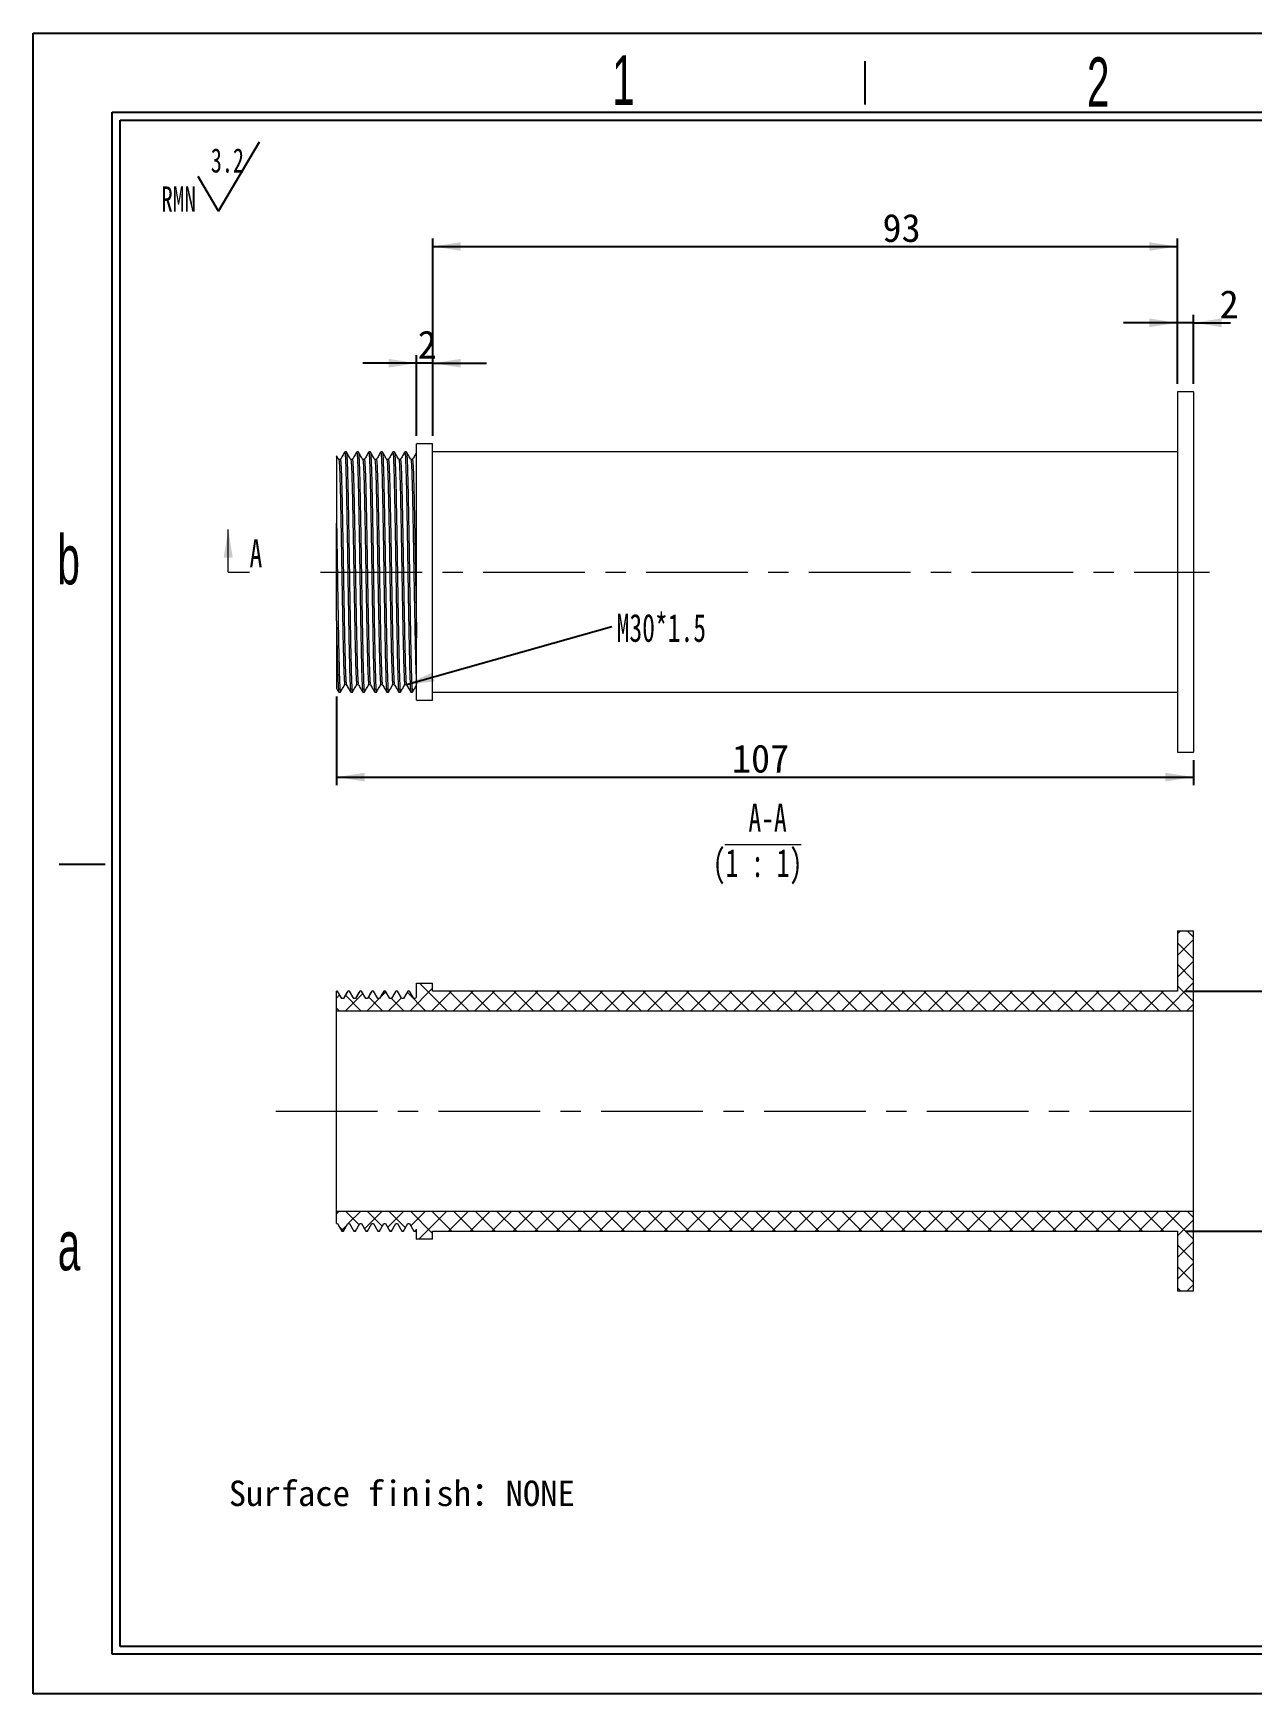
# Model space of a CAD drawing. Header units: millimetres. Extents: x 2 to 295, y 1 to 209.
# Drawn here: x 1.8 to 154, y 1.3 to 208.7 of the extents above; entities that cross this region are included whole.
import ezdxf

# ---------------------------------------------------------------- set-up
doc = ezdxf.new("R2010")
doc.units = ezdxf.units.MM
doc.linetypes.add('CENTER', pattern=[10.16, 6.35, -1.27, 1.27, -1.27])
doc.linetypes.add('CENTERX2', pattern=[20.32, 12.7, -2.54, 2.54, -2.54])
doc.layers.add('DIM', color=5, linetype='Continuous')
doc.layers.add('SLD-0', color=179, linetype='Continuous')
doc.layers.add('中心线', color=1, linetype='CENTER', lineweight=15)
doc.styles.add('SLDTEXTSTYLE0', font='SIMSUN.TTC', dxfattribs={"width": 0.67})
doc.styles.add('SLDTEXTSTYLE13', font='SIMSUN.TTC')
doc.styles.add('SLDTEXTSTYLE14', font='仿宋_GB2312', dxfattribs={"width": 0.67})
doc.styles.add('SLDTEXTSTYLE15', font='SIMSUN.TTC', dxfattribs={"bigfont": 'bigfont'})
doc.styles.add('SLDTEXTSTYLE4', font='GOTHIC.TTF', dxfattribs={"width": 0.61171})
doc.styles.get("Standard").update_dxf_attribs({"font": 'SIMSUN.TTC'})
doc.dimstyles.new('SLDDIMSTYLE0', dxfattribs={"dimtxt": 3.5, "dimasz": 3.5, "dimexe": 0, "dimexo": 0.0625, "dimgap": 0.875, "dimtad": 2, "dimrnd": 1e-09, "dimzin": 12, "dimdsep": 46, "dimtxsty": 'SLDTEXTSTYLE0', "dimsah": 1, "dimcen": 0.09, "dimadec": 0, "dimazin": 3, "dimtfac": 1, "dimtmove": 0, "dimatfit": 0, "dimfxl": 0, "dimfrac": 2, "dimtolj": 1, "dimtzin": 12, "dimarcsym": 0})
doc.dimstyles.new('SLDDIMSTYLE1', dxfattribs={"dimtxt": 3.5, "dimasz": 3.5, "dimexe": 0, "dimexo": 0.0625, "dimgap": 0.875, "dimtad": 2, "dimrnd": 1e-09, "dimzin": 12, "dimdsep": 46, "dimtxsty": 'SLDTEXTSTYLE0', "dimsah": 1, "dimcen": 0.09, "dimadec": 0, "dimazin": 3, "dimtfac": 1, "dimtofl": 0, "dimtmove": 0, "dimatfit": 3, "dimfxl": 0, "dimfrac": 2, "dimtolj": 1, "dimtzin": 12, "dimarcsym": 0})
doc.dimstyles.new('SLDDIMSTYLE2', dxfattribs={"dimtxt": 0.18, "dimasz": 3.5, "dimexe": 0, "dimexo": 0.0625, "dimgap": 0, "dimtad": 0, "dimtih": 1, "dimtoh": 1, "dimdec": 0, "dimrnd": 1e-09, "dimzin": 0, "dimdsep": 46, "dimtxsty": 'Standard', "dimsah": 1, "dimcen": 0.09, "dimadec": 0, "dimazin": 0, "dimtfac": 3.5, "dimtdec": 0, "dimtofl": 0, "dimtmove": 0, "dimatfit": 3, "dimfxl": 0, "dimfrac": 2, "dimtolj": 1, "dimtzin": 0, "dimarcsym": 0})
pattern_1 = [(45, (0, 0), (-1.347038, 1.347038), []), (135, (0, 0), (-1.34704, -1.347038), [])]

# ---------------------------------------------------------------- blocks, each defined once
blk = doc.blocks.new('SW_NOTE_0')
at = {"layer": 'SLD-0', "color": 0}
for q in [(12.27, 9.26), (4.6, 4.92)]:
    blk.add_line((7.16, 0.59), q, dxfattribs=at)
at = {"layer": 'SLD-0', "color": 0, "attachment_point": 1, "style": 'SLDTEXTSTYLE0'}
for s, insert, char_height in [('3.2', (6.19, 8.45), 3.032), ('RMN', (0, 3.69), 3.175)]:
    blk.add_mtext(s, dxfattribs=dict(at, insert=insert, char_height=char_height))
blk = doc.blocks.new('_D')
at = {"layer": 'DIM'}
for p, q in [((144.69, 172.51), (137.96, 172.51)), ((144.69, 164.88), (144.69, 173.51)), ((146.69, 172.51), (144.69, 172.51)), ((146.69, 164.88), (146.69, 173.51)), ((146.69, 172.51), (151.32, 172.51))]:
    blk.add_line(p, q, dxfattribs=at)
for points in [[(144.69, 172.51), (141.19, 173.05), (141.19, 171.97)], [(146.69, 172.51), (150.19, 171.97), (150.19, 173.05)]]:
    blk.add_solid(points, dxfattribs=at)
at = {"layer": 'DIM', "insert": (149.95, 176.58), "char_height": 3.5, "attachment_point": 1, "style": 'SLDTEXTSTYLE13'}
blk.add_mtext('2', dxfattribs=at)
blk = doc.blocks.new('_D_1')
at = {"layer": 'DIM'}
for p, q in [((49.69, 158.38), (49.69, 168.46)), ((51.69, 158.38), (51.69, 168.46)), ((49.69, 167.46), (42.96, 167.46)), ((51.69, 167.46), (49.69, 167.46)), ((51.69, 167.46), (58.42, 167.46))]:
    blk.add_line(p, q, dxfattribs=at)
for points in [[(49.69, 167.46), (46.19, 168), (46.19, 166.92)], [(51.69, 167.46), (55.19, 166.92), (55.19, 168)]]:
    blk.add_solid(points, dxfattribs=at)
at = {"layer": 'DIM', "insert": (49.82, 171.53), "char_height": 3.5, "attachment_point": 1, "style": 'SLDTEXTSTYLE13'}
blk.add_mtext('2', dxfattribs=at)
blk = doc.blocks.new('_D_2')
at = {"layer": 'DIM'}
for p, q in [((51.69, 158.38), (51.69, 183.04)), ((144.69, 164.88), (144.69, 183.04)), ((51.69, 182.04), (144.69, 182.04))]:
    blk.add_line(p, q, dxfattribs=at)
for points in [[(51.69, 182.04), (55.19, 181.5), (55.19, 182.57)], [(144.69, 182.04), (141.19, 182.57), (141.19, 181.5)]]:
    blk.add_solid(points, dxfattribs=at)
at = {"layer": 'DIM', "insert": (107.86, 186.11), "char_height": 3.5, "attachment_point": 1, "style": 'SLDTEXTSTYLE13'}
blk.add_mtext('93', dxfattribs=at)
blk = doc.blocks.new('_D_3')
at = {"layer": 'DIM'}
for p, q in [((39.69, 125.85), (39.69, 114.77)), ((146.69, 117.88), (146.69, 114.77)), ((39.69, 115.77), (146.69, 115.77))]:
    blk.add_line(p, q, dxfattribs=at)
for points in [[(39.69, 115.77), (43.19, 115.23), (43.19, 116.31)], [(146.69, 115.77), (143.19, 116.31), (143.19, 115.23)]]:
    blk.add_solid(points, dxfattribs=at)
at = {"layer": 'DIM', "insert": (89.06, 119.84), "char_height": 3.5, "attachment_point": 1, "style": 'SLDTEXTSTYLE13'}
blk.add_mtext('107', dxfattribs=at)
blk = doc.blocks.new('SW_NOTE_2')
at = {"color": 0, "linetype": 'Continuous', "lineweight": 0, "insert": (0.58, 1.59), "char_height": 3.5, "attachment_point": 1, "style": 'SLDTEXTSTYLE0'}
blk.add_mtext('M30*1.5', dxfattribs=at)
blk = doc.blocks.new('_D_7')
at = {"layer": 'DIM'}
for p, q in [((145.69, 89.06), (170.42, 89.06)), ((169.42, 89.06), (169.42, 59.06)), ((145.69, 59.06), (170.42, 59.06))]:
    blk.add_line(p, q, dxfattribs=at)
for points in [[(169.42, 89.06), (168.88, 85.56), (169.96, 85.56)], [(169.42, 59.06), (169.96, 62.56), (168.88, 62.56)]]:
    blk.add_solid(points, dxfattribs=at)
at = {"layer": 'DIM', "char_height": 3.5, "attachment_point": 1, "rotation": 90, "style": 'SLDTEXTSTYLE13'}
for s, insert in [('30', (165.35, 73.53)), ('%%c', (165.35, 69.66))]:
    blk.add_mtext(s, dxfattribs=dict(at, insert=insert))
blk = doc.blocks.new('SW_NOTE_3')
at = {"color": 0, "linetype": 'Continuous', "lineweight": 0}
blk.add_line((-2.72, -0.57), (6.81, -0.57), dxfattribs=at)
at = {"color": 0, "linetype": 'Continuous', "lineweight": 0, "char_height": 3.5, "attachment_point": 2, "style": 'SLDTEXTSTYLE14'}
for s, insert in [('A-A', (2.64, 4.51)), ('(1 : 1)', (1.38, -1.14))]:
    blk.add_mtext(s, dxfattribs=dict(at, insert=insert))

msp = doc.modelspace()

# ---------------------------------------------------------------- hatches: boundary and pattern name
at = {"linetype": 'Continuous', "lineweight": 0}
h = msp.add_hatch(dxfattribs=at)
h.set_pattern_fill('DIN 128 塑料', scale=0.2, style=0, pattern_type=2)
h.set_pattern_definition(pattern_1)
h.paths.add_polyline_path([(46.339, 88.105), (45.789, 89.058), (45.589, 89.058), (45.039, 88.105), (44.839, 88.105), (44.289, 89.058), (44.089, 89.058), (43.539, 88.105), (43.339, 88.105), (42.789, 89.058), (42.589, 89.058), (42.039, 88.105), (41.839, 88.105), (41.289, 89.058), (41.089, 89.058), (40.539, 88.105), (40.339, 88.105), (39.789, 89.058), (39.689, 89.058), (39.689, 86.558), (146.689, 86.558), (146.689, 96.558), (144.689, 96.558), (144.689, 89.058), (51.689, 89.058), (51.689, 90.058), (49.689, 90.058), (49.689, 88.365), (49.539, 88.105), (49.339, 88.105), (48.789, 89.058), (48.589, 89.058), (48.039, 88.105), (47.839, 88.105), (47.289, 89.058), (47.089, 89.058), (46.539, 88.105)], flags=0)
h = msp.add_hatch(dxfattribs=at)
h.set_pattern_fill('DIN 128 塑料', scale=0.2, style=0, pattern_type=2)
h.set_pattern_definition(pattern_1)
h.paths.add_polyline_path([(45.039, 59.058), (45.589, 60.011), (45.789, 60.011), (46.339, 59.058), (46.539, 59.058), (47.089, 60.011), (47.289, 60.011), (47.839, 59.058), (48.039, 59.058), (48.589, 60.011), (48.789, 60.011), (49.339, 59.058), (49.539, 59.058), (49.689, 59.318), (49.689, 58.058), (51.689, 58.058), (51.689, 59.058), (144.689, 59.058), (144.689, 51.558), (146.689, 51.558), (146.689, 61.558), (39.689, 61.558), (39.689, 60.011), (39.789, 60.011), (40.339, 59.058), (40.539, 59.058), (41.089, 60.011), (41.289, 60.011), (41.839, 59.058), (42.039, 59.058), (42.589, 60.011), (42.789, 60.011), (43.339, 59.058), (43.539, 59.058), (44.089, 60.011), (44.289, 60.011), (44.839, 59.058)], flags=0)

# ---------------------------------------------------------------- linework, layer by layer
at = {"color": 7, "linetype": 'Continuous', "lineweight": 15}
for p, q in [((146.689, 163.876), (144.689, 163.876)), ((144.689, 163.876), (144.689, 118.876)), ((146.689, 163.876), (146.689, 118.876)), ((40.914, 156.376), (40.714, 156.376)), ((42.414, 156.376), (42.214, 156.376)), ((43.914, 156.376), (43.714, 156.376)), ((45.414, 156.376), (45.214, 156.376)), ((46.914, 156.376), (46.714, 156.376)), ((48.414, 156.376), (48.214, 156.376)), ((51.689, 157.376), (49.689, 157.376)), ((49.689, 141.376), (49.689, 157.376)), ((51.689, 141.376), (51.689, 157.376)), ((144.689, 156.376), (51.689, 156.376)), ((40.164, 155.424), (39.968, 155.424)), ((41.664, 155.424), (41.468, 155.424)), ((43.164, 155.424), (42.968, 155.424)), ((44.664, 155.424), (44.468, 155.424)), ((46.164, 155.424), (45.968, 155.424)), ((47.664, 155.424), (47.468, 155.424)), ((49.164, 155.424), (48.968, 155.424)), ((39.689, 135.284), (39.689, 147.468)), ((49.689, 125.376), (49.689, 141.376)), ((51.689, 125.376), (51.689, 141.376)), ((40.714, 127.329), (40.911, 127.329)), ((42.214, 127.329), (42.411, 127.329)), ((43.714, 127.329), (43.911, 127.329)), ((45.214, 127.329), (45.411, 127.329)), ((46.714, 127.329), (46.911, 127.329)), ((48.214, 127.329), (48.411, 127.329)), ((39.964, 126.376), (40.164, 126.376)), ((41.464, 126.376), (41.664, 126.376)), ((42.964, 126.376), (43.164, 126.376)), ((44.464, 126.376), (44.664, 126.376)), ((45.964, 126.376), (46.164, 126.376)), ((47.464, 126.376), (47.664, 126.376)), ((48.964, 126.376), (49.164, 126.376)), ((49.689, 125.376), (51.689, 125.376)), ((51.689, 126.376), (144.689, 126.376)), ((144.689, 118.876), (146.689, 118.876)), ((144.689, 96.558), (146.689, 96.558)), ((144.689, 96.558), (144.689, 89.058)), ((146.689, 86.558), (146.689, 96.558)), ((49.689, 90.058), (51.689, 90.058)), ((49.689, 88.365), (49.689, 90.058)), ((51.689, 89.058), (51.689, 90.058)), ((39.789, 89.058), (39.689, 89.058)), ((39.689, 86.558), (39.689, 89.058)), ((40.339, 88.105), (39.789, 89.058)), ((40.539, 88.105), (40.339, 88.105)), ((41.089, 89.058), (40.539, 88.105)), ((41.083, 89.028), (41.089, 89.058)), ((41.289, 89.058), (41.089, 89.058)), ((41.839, 88.105), (41.289, 89.058)), ((42.039, 88.105), (41.839, 88.105)), ((42.589, 89.058), (42.039, 88.105)), ((42.583, 89.028), (42.589, 89.058)), ((42.789, 89.058), (42.589, 89.058)), ((43.339, 88.105), (42.789, 89.058)), ((43.539, 88.105), (43.339, 88.105)), ((44.089, 89.058), (43.539, 88.105)), ((44.083, 89.028), (44.089, 89.058)), ((44.289, 89.058), (44.089, 89.058)), ((44.839, 88.105), (44.289, 89.058)), ((45.039, 88.105), (44.839, 88.105)), ((45.589, 89.058), (45.039, 88.105)), ((45.583, 89.028), (45.589, 89.058)), ((45.789, 89.058), (45.589, 89.058)), ((46.339, 88.105), (45.789, 89.058)), ((46.539, 88.105), (46.339, 88.105)), ((47.089, 89.058), (46.539, 88.105)), ((47.083, 89.028), (47.089, 89.058)), ((47.289, 89.058), (47.089, 89.058)), ((47.839, 88.105), (47.289, 89.058)), ((48.039, 88.105), (47.839, 88.105)), ((48.589, 89.058), (48.039, 88.105)), ((48.583, 89.028), (48.589, 89.058)), ((48.789, 89.058), (48.589, 89.058)), ((49.339, 88.105), (48.789, 89.058)), ((49.539, 88.105), (49.339, 88.105)), ((49.683, 88.359), (49.536, 88.105)), ((49.689, 88.365), (49.539, 88.105)), ((144.689, 89.058), (51.689, 89.058)), ((146.689, 86.558), (39.689, 86.558)), ((39.689, 61.558), (39.689, 86.558)), ((146.689, 61.558), (146.689, 86.558)), ((39.689, 60.011), (39.689, 61.558)), ((39.689, 61.558), (146.689, 61.558)), ((146.689, 51.558), (146.689, 61.558)), ((39.689, 60.011), (39.789, 60.011)), ((39.789, 60.011), (40.339, 59.058)), ((40.339, 59.058), (40.539, 59.058)), ((40.539, 59.058), (41.089, 60.011)), ((41.089, 60.011), (41.289, 60.011)), ((41.289, 60.011), (41.839, 59.058)), ((41.839, 59.058), (42.039, 59.058)), ((42.039, 59.058), (42.589, 60.011)), ((42.589, 60.011), (42.789, 60.011)), ((42.789, 60.011), (43.339, 59.058)), ((43.339, 59.058), (43.539, 59.058)), ((43.539, 59.058), (44.089, 60.011)), ((44.089, 60.011), (44.289, 60.011)), ((44.289, 60.011), (44.839, 59.058)), ((44.839, 59.058), (45.039, 59.058)), ((45.039, 59.058), (45.589, 60.011)), ((45.589, 60.011), (45.789, 60.011)), ((45.789, 60.011), (46.339, 59.058)), ((46.339, 59.058), (46.539, 59.058)), ((46.539, 59.058), (47.089, 60.011)), ((47.089, 60.011), (47.289, 60.011)), ((47.289, 60.011), (47.839, 59.058)), ((47.839, 59.058), (48.039, 59.058)), ((48.039, 59.058), (48.589, 60.011)), ((48.589, 60.011), (48.789, 60.011)), ((48.789, 60.011), (49.339, 59.058)), ((49.339, 59.058), (49.539, 59.058)), ((49.539, 59.058), (49.689, 59.318)), ((49.689, 58.058), (49.689, 59.318)), ((51.689, 59.058), (144.689, 59.058)), ((51.689, 58.058), (51.689, 59.058)), ((144.689, 59.058), (144.689, 51.558)), ((51.689, 58.058), (49.689, 58.058)), ((146.689, 51.558), (144.689, 51.558))]:
    msp.add_line(p, q, dxfattribs=at)
at = {"color": 7, "linetype": 'Continuous', "lineweight": 0}
for q in [(26.161, 146.696), (28.821, 141.376)]:
    msp.add_line((26.161, 141.376), q, dxfattribs=at)
at = {"color": 7, "linetype": 'Continuous', "lineweight": 15}
for points, knots in [([(39.689, 155.893), (39.689, 155.865), (39.689, 155.808), (39.689, 155.228), (39.689, 154.267), (39.689, 152.93), (39.689, 151.247), (39.689, 149.415), (39.689, 148.072), (39.689, 147.468)], [0, 0, 0, 0, 0.1334703, 0.2811493, 0.4279664, 0.5790414, 0.725853, 0.8767974, 1, 1, 1, 1]), ([(39.971, 155.418), (39.879, 155.577), (39.786, 155.736), (39.695, 155.895), (39.695, 155.896)], [0, 0, 0, 0, 0.9976856, 1, 1, 1, 1]), ([(40.708, 156.371), (40.617, 156.212), (40.434, 155.896), (40.252, 155.581), (40.161, 155.424)], [0, 0, 0, 0, 0.5030006, 1, 1, 1, 1]), ([(40.708, 156.345), (40.71, 156.357), (40.724, 156.437), (40.75, 156.234), (40.789, 155.711), (40.827, 154.792), (40.866, 153.553), (40.902, 152.025), (40.938, 150.241), (40.976, 148.223), (41.015, 146.022), (41.053, 143.718), (41.089, 141.376), (41.125, 139.035), (41.164, 136.731), (41.202, 134.529), (41.241, 132.511), (41.277, 130.727), (41.313, 129.2), (41.351, 127.958), (41.39, 127.052), (41.428, 126.482), (41.452, 126.411), (41.464, 126.376)], [0, 0, 0, 0, 0.0084325, 0.057396, 0.1072796, 0.1574778, 0.2073615, 0.2563249, 0.3052883, 0.3551719, 0.4053701, 0.4552538, 0.5042172, 0.5531806, 0.6030643, 0.6532624, 0.7031461, 0.7521095, 0.8010729, 0.8509566, 0.9011547, 0.9510384, 1, 1, 1, 1]), ([(41.471, 155.418), (41.379, 155.577), (41.196, 155.895), (41.012, 156.212), (40.92, 156.371)], [0, 0, 0, 0, 0.4999954, 1, 1, 1, 1]), ([(40.92, 156.346), (40.93, 156.315), (40.952, 156.246), (40.989, 155.698), (41.027, 154.795), (41.066, 153.552), (41.102, 152.026), (41.138, 150.241), (41.176, 148.223), (41.215, 146.022), (41.253, 143.718), (41.289, 141.376), (41.325, 139.035), (41.364, 136.731), (41.402, 134.529), (41.441, 132.511), (41.477, 130.727), (41.513, 129.2), (41.551, 127.961), (41.59, 127.042), (41.628, 126.519), (41.654, 126.316), (41.668, 126.395), (41.67, 126.407)], [0, 0, 0, 0, 0.0409787, 0.0912865, 0.1419115, 0.1922193, 0.241599, 0.2909787, 0.3412865, 0.3919115, 0.4422193, 0.491599, 0.5409787, 0.5912865, 0.6419115, 0.6922193, 0.741599, 0.7909787, 0.8412865, 0.8919115, 0.9422193, 0.991599, 1, 1, 1, 1]), ([(42.208, 156.371), (42.117, 156.212), (41.934, 155.896), (41.752, 155.581), (41.661, 155.424)], [0, 0, 0, 0, 0.5029972, 1, 1, 1, 1]), ([(42.208, 156.345), (42.21, 156.357), (42.224, 156.437), (42.25, 156.234), (42.289, 155.711), (42.327, 154.792), (42.366, 153.553), (42.402, 152.025), (42.438, 150.241), (42.476, 148.223), (42.515, 146.022), (42.553, 143.718), (42.589, 141.376), (42.625, 139.035), (42.664, 136.731), (42.702, 134.529), (42.741, 132.511), (42.777, 130.727), (42.813, 129.2), (42.851, 127.958), (42.89, 127.052), (42.928, 126.482), (42.952, 126.411), (42.964, 126.376)], [0, 0, 0, 0, 0.0084325, 0.057396, 0.1072796, 0.1574778, 0.2073615, 0.2563249, 0.3052883, 0.3551719, 0.4053701, 0.4552538, 0.5042172, 0.5531806, 0.6030643, 0.6532624, 0.7031461, 0.7521095, 0.8010729, 0.8509566, 0.9011547, 0.9510384, 1, 1, 1, 1]), ([(42.971, 155.418), (42.879, 155.577), (42.696, 155.895), (42.512, 156.212), (42.42, 156.371)], [0, 0, 0, 0, 0.4999937, 1, 1, 1, 1]), ([(42.42, 156.346), (42.43, 156.315), (42.452, 156.246), (42.489, 155.698), (42.527, 154.795), (42.566, 153.552), (42.602, 152.026), (42.638, 150.241), (42.676, 148.223), (42.715, 146.022), (42.753, 143.718), (42.789, 141.376), (42.825, 139.035), (42.864, 136.731), (42.902, 134.529), (42.941, 132.511), (42.977, 130.727), (43.013, 129.2), (43.051, 127.961), (43.09, 127.042), (43.128, 126.519), (43.154, 126.316), (43.168, 126.395), (43.17, 126.407)], [0, 0, 0, 0, 0.0409787, 0.0912865, 0.1419115, 0.1922193, 0.241599, 0.2909787, 0.3412865, 0.3919115, 0.4422193, 0.491599, 0.5409787, 0.5912865, 0.6419115, 0.6922193, 0.741599, 0.7909787, 0.8412865, 0.8919115, 0.9422193, 0.991599, 1, 1, 1, 1]), ([(43.708, 156.371), (43.617, 156.212), (43.434, 155.896), (43.252, 155.581), (43.161, 155.424)], [0, 0, 0, 0, 0.5029972, 1, 1, 1, 1]), ([(43.708, 156.345), (43.71, 156.357), (43.724, 156.437), (43.75, 156.234), (43.789, 155.711), (43.827, 154.792), (43.866, 153.553), (43.902, 152.025), (43.938, 150.241), (43.976, 148.223), (44.015, 146.022), (44.053, 143.718), (44.089, 141.376), (44.125, 139.035), (44.164, 136.731), (44.202, 134.529), (44.241, 132.511), (44.277, 130.727), (44.313, 129.2), (44.351, 127.958), (44.39, 127.052), (44.428, 126.482), (44.452, 126.411), (44.464, 126.376)], [0, 0, 0, 0, 0.0084325, 0.057396, 0.1072796, 0.1574778, 0.2073615, 0.2563249, 0.3052883, 0.3551719, 0.4053701, 0.4552538, 0.5042172, 0.5531806, 0.6030643, 0.6532624, 0.7031461, 0.7521095, 0.8010729, 0.8509566, 0.9011547, 0.9510384, 1, 1, 1, 1]), ([(44.471, 155.418), (44.379, 155.577), (44.196, 155.895), (44.012, 156.212), (43.92, 156.371)], [0, 0, 0, 0, 0.4999954, 1, 1, 1, 1]), ([(43.92, 156.346), (43.93, 156.315), (43.952, 156.246), (43.989, 155.698), (44.027, 154.795), (44.066, 153.552), (44.102, 152.026), (44.138, 150.241), (44.176, 148.223), (44.215, 146.022), (44.253, 143.718), (44.289, 141.376), (44.325, 139.035), (44.364, 136.731), (44.402, 134.529), (44.441, 132.511), (44.477, 130.727), (44.513, 129.2), (44.551, 127.961), (44.59, 127.042), (44.628, 126.519), (44.654, 126.316), (44.668, 126.395), (44.67, 126.407)], [0, 0, 0, 0, 0.0409787, 0.09128651, 0.14191146, 0.19221927, 0.24159898, 0.29097871, 0.34128651, 0.39191147, 0.44221927, 0.49159899, 0.5409787, 0.59128651, 0.64191146, 0.69221927, 0.74159898, 0.79097871, 0.84128651, 0.89191146, 0.94221927, 0.99159898, 1, 1, 1, 1]), ([(45.208, 156.371), (45.117, 156.212), (44.934, 155.896), (44.752, 155.581), (44.661, 155.424)], [0, 0, 0, 0, 0.5030006, 1, 1, 1, 1]), ([(45.208, 156.345), (45.21, 156.357), (45.224, 156.437), (45.25, 156.234), (45.289, 155.711), (45.327, 154.792), (45.366, 153.553), (45.402, 152.025), (45.438, 150.241), (45.476, 148.223), (45.515, 146.022), (45.553, 143.718), (45.589, 141.376), (45.625, 139.035), (45.664, 136.731), (45.702, 134.529), (45.741, 132.511), (45.777, 130.727), (45.813, 129.2), (45.851, 127.958), (45.89, 127.052), (45.928, 126.482), (45.952, 126.411), (45.964, 126.376)], [0, 0, 0, 0, 0.0084325, 0.057396, 0.1072796, 0.1574778, 0.2073615, 0.2563249, 0.3052883, 0.3551719, 0.4053701, 0.4552538, 0.5042172, 0.5531806, 0.6030643, 0.6532624, 0.7031461, 0.7521095, 0.8010729, 0.8509566, 0.9011547, 0.9510384, 1, 1, 1, 1]), ([(45.971, 155.418), (45.879, 155.577), (45.696, 155.895), (45.512, 156.212), (45.42, 156.371)], [0, 0, 0, 0, 0.4999954, 1, 1, 1, 1]), ([(45.42, 156.346), (45.43, 156.315), (45.452, 156.246), (45.489, 155.698), (45.527, 154.795), (45.566, 153.552), (45.602, 152.026), (45.638, 150.241), (45.676, 148.223), (45.715, 146.022), (45.753, 143.718), (45.789, 141.376), (45.825, 139.035), (45.864, 136.731), (45.902, 134.529), (45.941, 132.511), (45.977, 130.727), (46.013, 129.2), (46.051, 127.961), (46.09, 127.042), (46.128, 126.519), (46.154, 126.316), (46.168, 126.395), (46.17, 126.407)], [0, 0, 0, 0, 0.0409787, 0.0912865, 0.1419115, 0.1922193, 0.241599, 0.2909787, 0.3412865, 0.3919115, 0.4422193, 0.491599, 0.5409787, 0.5912865, 0.6419115, 0.6922193, 0.741599, 0.7909787, 0.8412865, 0.8919115, 0.9422193, 0.991599, 1, 1, 1, 1]), ([(46.708, 156.371), (46.617, 156.212), (46.434, 155.896), (46.252, 155.581), (46.161, 155.424)], [0, 0, 0, 0, 0.5029972, 1, 1, 1, 1]), ([(46.708, 156.345), (46.71, 156.357), (46.724, 156.437), (46.75, 156.234), (46.789, 155.711), (46.827, 154.792), (46.866, 153.553), (46.902, 152.025), (46.938, 150.241), (46.976, 148.223), (47.015, 146.022), (47.053, 143.718), (47.089, 141.376), (47.125, 139.035), (47.164, 136.731), (47.202, 134.529), (47.241, 132.511), (47.277, 130.727), (47.313, 129.2), (47.351, 127.958), (47.39, 127.052), (47.428, 126.482), (47.452, 126.411), (47.464, 126.376)], [0, 0, 0, 0, 0.0084325, 0.057396, 0.1072796, 0.1574778, 0.2073615, 0.2563249, 0.3052883, 0.3551719, 0.4053701, 0.4552538, 0.5042172, 0.5531806, 0.6030643, 0.6532624, 0.7031461, 0.7521095, 0.8010729, 0.8509566, 0.9011547, 0.9510384, 1, 1, 1, 1]), ([(47.471, 155.418), (47.379, 155.577), (47.196, 155.895), (47.012, 156.212), (46.92, 156.371)], [0, 0, 0, 0, 0.4999971, 1, 1, 1, 1]), ([(46.92, 156.346), (46.93, 156.315), (46.952, 156.246), (46.989, 155.698), (47.027, 154.795), (47.066, 153.552), (47.102, 152.026), (47.138, 150.241), (47.176, 148.223), (47.215, 146.022), (47.253, 143.718), (47.289, 141.376), (47.325, 139.035), (47.364, 136.731), (47.402, 134.529), (47.441, 132.511), (47.477, 130.727), (47.513, 129.2), (47.551, 127.961), (47.59, 127.042), (47.628, 126.519), (47.654, 126.316), (47.668, 126.395), (47.67, 126.407)], [0, 0, 0, 0, 0.0409787, 0.09128651, 0.14191146, 0.19221927, 0.24159898, 0.29097871, 0.34128651, 0.39191147, 0.44221927, 0.49159899, 0.5409787, 0.59128651, 0.64191146, 0.69221927, 0.74159898, 0.79097871, 0.84128651, 0.89191147, 0.94221927, 0.99159898, 1, 1, 1, 1]), ([(48.208, 156.371), (48.117, 156.212), (47.934, 155.896), (47.752, 155.581), (47.661, 155.424)], [0, 0, 0, 0, 0.5030006, 1, 1, 1, 1]), ([(48.208, 156.345), (48.21, 156.357), (48.224, 156.437), (48.25, 156.234), (48.289, 155.711), (48.327, 154.792), (48.366, 153.553), (48.402, 152.025), (48.438, 150.241), (48.476, 148.223), (48.515, 146.022), (48.553, 143.718), (48.589, 141.376), (48.625, 139.035), (48.664, 136.731), (48.702, 134.529), (48.741, 132.511), (48.777, 130.727), (48.813, 129.2), (48.851, 127.958), (48.89, 127.052), (48.928, 126.482), (48.952, 126.411), (48.964, 126.376)], [0, 0, 0, 0, 0.0084325, 0.057396, 0.1072796, 0.1574778, 0.2073615, 0.2563249, 0.3052883, 0.3551719, 0.4053701, 0.4552538, 0.5042172, 0.5531806, 0.6030643, 0.6532624, 0.7031461, 0.7521095, 0.8010729, 0.8509566, 0.9011547, 0.9510384, 1, 1, 1, 1]), ([(48.971, 155.418), (48.879, 155.577), (48.696, 155.895), (48.512, 156.212), (48.42, 156.371)], [0, 0, 0, 0, 0.4999954, 1, 1, 1, 1]), ([(48.42, 156.346), (48.43, 156.315), (48.452, 156.246), (48.489, 155.698), (48.527, 154.795), (48.566, 153.552), (48.602, 152.026), (48.638, 150.241), (48.676, 148.223), (48.715, 146.022), (48.753, 143.718), (48.789, 141.376), (48.825, 139.035), (48.864, 136.731), (48.902, 134.529), (48.941, 132.511), (48.977, 130.727), (49.013, 129.2), (49.051, 127.961), (49.09, 127.042), (49.128, 126.519), (49.154, 126.316), (49.168, 126.395), (49.17, 126.407)], [0, 0, 0, 0, 0.0409787, 0.0912865, 0.1419115, 0.1922193, 0.241599, 0.2909787, 0.3412865, 0.3919115, 0.4422193, 0.491599, 0.5409787, 0.5912865, 0.6419115, 0.6922193, 0.741599, 0.7909787, 0.8412865, 0.8919115, 0.9422193, 0.991599, 1, 1, 1, 1]), ([(49.676, 156.315), (49.595, 156.175), (49.423, 155.878), (49.252, 155.581), (49.161, 155.424)], [0, 0, 0, 0, 0.4719064, 1, 1, 1, 1]), ([(39.971, 155.393), (39.981, 155.365), (40.003, 155.301), (40.039, 154.789), (40.077, 153.943), (40.116, 152.779), (40.152, 151.349), (40.188, 149.678), (40.226, 147.789), (40.265, 145.727), (40.303, 143.569), (40.339, 141.376), (40.375, 139.183), (40.414, 137.026), (40.452, 134.964), (40.491, 133.074), (40.527, 131.403), (40.563, 129.973), (40.601, 128.814), (40.64, 127.95), (40.68, 127.47), (40.699, 127.272), (40.714, 127.329), (40.714, 127.329)], [0, 0, 0, 0, 0.0408335, 0.0915932, 0.1426728, 0.1934325, 0.2432557, 0.2930789, 0.3438385, 0.3949182, 0.4456779, 0.4955011, 0.5453242, 0.5960839, 0.6471636, 0.6979233, 0.7477464, 0.7975696, 0.8483293, 0.8994089, 0.9501686, 0.9999918, 1, 1, 1, 1]), ([(40.164, 155.424), (40.176, 155.391), (40.2, 155.325), (40.239, 154.791), (40.277, 153.942), (40.316, 152.779), (40.352, 151.349), (40.388, 149.678), (40.426, 147.789), (40.465, 145.727), (40.503, 143.569), (40.539, 141.376), (40.575, 139.183), (40.614, 137.026), (40.652, 134.964), (40.691, 133.074), (40.727, 131.403), (40.763, 129.974), (40.801, 128.81), (40.84, 127.964), (40.876, 127.452), (40.898, 127.388), (40.908, 127.36)], [0, 0, 0, 0, 0.0498245, 0.1005896, 0.1516748, 0.20244, 0.2522686, 0.3020972, 0.3528623, 0.4039476, 0.4547127, 0.5045413, 0.5543699, 0.6051351, 0.6562203, 0.7069855, 0.756814, 0.8066426, 0.8574078, 0.908493, 0.9592582, 1, 1, 1, 1]), ([(41.471, 155.393), (41.481, 155.365), (41.503, 155.301), (41.539, 154.789), (41.577, 153.943), (41.616, 152.779), (41.652, 151.349), (41.688, 149.678), (41.726, 147.789), (41.765, 145.727), (41.803, 143.569), (41.839, 141.376), (41.875, 139.183), (41.914, 137.026), (41.952, 134.964), (41.991, 133.074), (42.027, 131.403), (42.063, 129.973), (42.101, 128.814), (42.14, 127.95), (42.18, 127.47), (42.199, 127.272), (42.214, 127.329), (42.214, 127.329)], [0, 0, 0, 0, 0.0408335, 0.0915932, 0.1426728, 0.1934325, 0.2432557, 0.2930789, 0.3438385, 0.3949182, 0.4456779, 0.4955011, 0.5453242, 0.5960839, 0.6471636, 0.6979233, 0.7477464, 0.7975696, 0.8483293, 0.8994089, 0.9501686, 0.9999918, 1, 1, 1, 1]), ([(41.664, 155.424), (41.676, 155.391), (41.7, 155.325), (41.739, 154.791), (41.777, 153.942), (41.816, 152.779), (41.852, 151.349), (41.888, 149.678), (41.926, 147.789), (41.965, 145.727), (42.003, 143.569), (42.039, 141.376), (42.075, 139.183), (42.114, 137.026), (42.152, 134.964), (42.191, 133.074), (42.227, 131.403), (42.263, 129.974), (42.301, 128.81), (42.34, 127.964), (42.376, 127.452), (42.398, 127.388), (42.408, 127.36)], [0, 0, 0, 0, 0.0498245, 0.1005896, 0.1516748, 0.20244, 0.2522686, 0.3020972, 0.3528623, 0.4039476, 0.4547127, 0.5045413, 0.5543699, 0.6051351, 0.6562203, 0.7069855, 0.756814, 0.8066426, 0.8574078, 0.908493, 0.9592582, 1, 1, 1, 1]), ([(42.971, 155.393), (42.981, 155.365), (43.003, 155.301), (43.039, 154.789), (43.077, 153.943), (43.116, 152.779), (43.152, 151.349), (43.188, 149.678), (43.226, 147.789), (43.265, 145.727), (43.303, 143.569), (43.339, 141.376), (43.375, 139.183), (43.414, 137.026), (43.452, 134.964), (43.491, 133.074), (43.527, 131.403), (43.563, 129.973), (43.601, 128.814), (43.64, 127.95), (43.68, 127.47), (43.699, 127.272), (43.714, 127.329), (43.714, 127.329)], [0, 0, 0, 0, 0.0408335, 0.0915932, 0.1426728, 0.1934325, 0.2432557, 0.2930789, 0.3438385, 0.3949182, 0.4456779, 0.4955011, 0.5453242, 0.5960839, 0.6471636, 0.6979233, 0.7477464, 0.7975696, 0.8483293, 0.8994089, 0.9501686, 0.9999918, 1, 1, 1, 1]), ([(43.164, 155.424), (43.176, 155.391), (43.2, 155.325), (43.239, 154.791), (43.277, 153.942), (43.316, 152.779), (43.352, 151.349), (43.388, 149.678), (43.426, 147.789), (43.465, 145.727), (43.503, 143.569), (43.539, 141.376), (43.575, 139.183), (43.614, 137.026), (43.652, 134.964), (43.691, 133.074), (43.727, 131.403), (43.763, 129.974), (43.801, 128.81), (43.84, 127.964), (43.876, 127.452), (43.898, 127.388), (43.908, 127.36)], [0, 0, 0, 0, 0.0498245, 0.1005896, 0.1516749, 0.20244, 0.2522686, 0.3020972, 0.3528623, 0.4039476, 0.4547127, 0.5045413, 0.5543699, 0.6051351, 0.6562203, 0.7069855, 0.756814, 0.8066426, 0.8574078, 0.908493, 0.9592582, 1, 1, 1, 1]), ([(44.471, 155.393), (44.481, 155.365), (44.503, 155.301), (44.539, 154.789), (44.577, 153.943), (44.616, 152.779), (44.652, 151.349), (44.688, 149.678), (44.726, 147.789), (44.765, 145.727), (44.803, 143.569), (44.839, 141.376), (44.875, 139.183), (44.914, 137.026), (44.952, 134.964), (44.991, 133.074), (45.027, 131.403), (45.063, 129.973), (45.101, 128.814), (45.14, 127.95), (45.18, 127.47), (45.199, 127.272), (45.214, 127.329), (45.214, 127.329)], [0, 0, 0, 0, 0.0408335, 0.0915932, 0.1426728, 0.1934325, 0.2432557, 0.2930789, 0.3438385, 0.3949182, 0.4456779, 0.4955011, 0.5453242, 0.5960839, 0.6471636, 0.6979233, 0.7477464, 0.7975696, 0.8483293, 0.8994089, 0.9501686, 0.9999918, 1, 1, 1, 1]), ([(44.664, 155.424), (44.676, 155.391), (44.7, 155.325), (44.739, 154.791), (44.777, 153.942), (44.816, 152.779), (44.852, 151.349), (44.888, 149.678), (44.926, 147.789), (44.965, 145.727), (45.003, 143.569), (45.039, 141.376), (45.075, 139.183), (45.114, 137.026), (45.152, 134.964), (45.191, 133.074), (45.227, 131.403), (45.263, 129.974), (45.301, 128.81), (45.34, 127.964), (45.376, 127.452), (45.398, 127.388), (45.408, 127.36)], [0, 0, 0, 0, 0.0498245, 0.1005896, 0.1516748, 0.20244, 0.2522686, 0.3020972, 0.3528623, 0.4039476, 0.4547127, 0.5045413, 0.5543699, 0.6051351, 0.6562203, 0.7069855, 0.756814, 0.8066426, 0.8574078, 0.908493, 0.9592582, 1, 1, 1, 1]), ([(45.971, 155.393), (45.981, 155.365), (46.003, 155.301), (46.039, 154.789), (46.077, 153.943), (46.116, 152.779), (46.152, 151.349), (46.188, 149.678), (46.226, 147.789), (46.265, 145.727), (46.303, 143.569), (46.339, 141.376), (46.375, 139.183), (46.414, 137.026), (46.452, 134.964), (46.491, 133.074), (46.527, 131.403), (46.563, 129.973), (46.601, 128.814), (46.642, 127.95), (46.673, 127.47), (46.714, 127.272), (46.714, 127.329), (46.714, 127.329)], [0, 0, 0, 0, 0.0408335, 0.0915932, 0.1426728, 0.1934325, 0.2432557, 0.2930789, 0.3438385, 0.3949182, 0.4456779, 0.4955011, 0.5453242, 0.5960839, 0.6471636, 0.6979233, 0.7477464, 0.7975696, 0.8483293, 0.8994089, 0.9501686, 0.9999918, 1, 1, 1, 1]), ([(46.164, 155.424), (46.176, 155.391), (46.2, 155.325), (46.239, 154.791), (46.277, 153.942), (46.316, 152.779), (46.352, 151.349), (46.388, 149.678), (46.426, 147.789), (46.465, 145.727), (46.503, 143.569), (46.539, 141.376), (46.575, 139.183), (46.614, 137.026), (46.652, 134.964), (46.691, 133.074), (46.727, 131.403), (46.763, 129.974), (46.801, 128.81), (46.84, 127.964), (46.876, 127.452), (46.898, 127.388), (46.908, 127.36)], [0, 0, 0, 0, 0.0498245, 0.1005896, 0.1516749, 0.20244, 0.2522686, 0.3020972, 0.3528623, 0.4039476, 0.4547127, 0.5045413, 0.5543699, 0.6051351, 0.6562203, 0.7069855, 0.756814, 0.8066426, 0.8574078, 0.908493, 0.9592582, 1, 1, 1, 1]), ([(47.471, 155.393), (47.481, 155.365), (47.503, 155.301), (47.539, 154.789), (47.577, 153.943), (47.616, 152.779), (47.652, 151.349), (47.688, 149.678), (47.726, 147.789), (47.765, 145.727), (47.803, 143.569), (47.839, 141.376), (47.875, 139.183), (47.914, 137.026), (47.952, 134.964), (47.991, 133.074), (48.027, 131.403), (48.063, 129.973), (48.101, 128.814), (48.14, 127.95), (48.18, 127.47), (48.199, 127.272), (48.214, 127.329), (48.214, 127.329)], [0, 0, 0, 0, 0.0408335, 0.0915932, 0.1426728, 0.1934325, 0.2432557, 0.2930789, 0.3438385, 0.3949182, 0.4456779, 0.4955011, 0.5453242, 0.5960839, 0.6471636, 0.6979233, 0.7477464, 0.7975696, 0.8483293, 0.8994089, 0.9501686, 0.9999918, 1, 1, 1, 1]), ([(47.664, 155.424), (47.676, 155.391), (47.7, 155.325), (47.739, 154.791), (47.777, 153.942), (47.816, 152.779), (47.852, 151.349), (47.888, 149.678), (47.926, 147.789), (47.965, 145.727), (48.003, 143.569), (48.039, 141.376), (48.075, 139.183), (48.114, 137.026), (48.152, 134.964), (48.191, 133.074), (48.227, 131.403), (48.263, 129.974), (48.301, 128.81), (48.34, 127.964), (48.376, 127.452), (48.398, 127.388), (48.408, 127.36)], [0, 0, 0, 0, 0.0498245, 0.1005896, 0.1516748, 0.20244, 0.2522686, 0.3020972, 0.3528623, 0.4039476, 0.4547127, 0.5045413, 0.5543699, 0.6051351, 0.6562203, 0.7069855, 0.756814, 0.8066426, 0.8574078, 0.908493, 0.9592582, 1, 1, 1, 1]), ([(48.971, 155.393), (48.981, 155.365), (49.003, 155.301), (49.039, 154.789), (49.077, 153.943), (49.116, 152.779), (49.152, 151.349), (49.188, 149.678), (49.226, 147.789), (49.265, 145.727), (49.303, 143.569), (49.339, 141.376), (49.375, 139.183), (49.414, 137.026), (49.452, 134.964), (49.491, 133.074), (49.528, 131.362), (49.566, 129.867), (49.607, 128.659), (49.649, 127.785), (49.676, 127.535), (49.689, 127.411)], [0, 0, 0, 0, 0.0423061, 0.0948964, 0.1478182, 0.2004085, 0.2520284, 0.3036484, 0.3562387, 0.4091605, 0.4617508, 0.5133708, 0.5649908, 0.617581, 0.6705028, 0.7230931, 0.7747131, 0.8302389, 0.8868313, 0.943692, 1, 1, 1, 1]), ([(49.164, 155.424), (49.176, 155.391), (49.2, 155.325), (49.239, 154.791), (49.277, 153.942), (49.316, 152.779), (49.352, 151.349), (49.388, 149.678), (49.426, 147.789), (49.465, 145.727), (49.503, 143.569), (49.539, 141.383), (49.575, 139.204), (49.613, 137.069), (49.651, 135.011), (49.677, 133.779), (49.689, 133.164)], [0, 0, 0, 0, 0.0706634, 0.1426609, 0.2151123, 0.2871098, 0.357779, 0.4284482, 0.5004457, 0.5728972, 0.6448947, 0.7155639, 0.7855634, 0.8568744, 0.9286475, 1, 1, 1, 1]), ([(39.689, 147.468), (39.701, 146.812), (39.724, 145.506), (39.758, 143.448), (39.791, 141.288), (39.825, 139.035), (39.864, 136.731), (39.902, 134.529), (39.941, 132.511), (39.977, 130.727), (40.013, 129.2), (40.051, 127.961), (40.09, 127.042), (40.128, 126.519), (40.154, 126.316), (40.168, 126.395), (40.17, 126.407)], [0, 0, 0, 0, 0.0699644, 0.1393649, 0.2075449, 0.2845141, 0.3629299, 0.44184, 0.5202559, 0.597225, 0.6741942, 0.75261, 0.8315202, 0.909936, 0.9869052, 1, 1, 1, 1]), ([(39.689, 135.284), (39.689, 134.594), (39.689, 133.213), (39.689, 131.378), (39.689, 129.761), (39.689, 128.429), (39.689, 127.481), (39.689, 126.927), (39.689, 126.894), (39.689, 126.88)], [0, 0, 0, 0, 0.1412204, 0.2824407, 0.4272924, 0.5763281, 0.7298216, 0.8766831, 1, 1, 1, 1]), ([(39.689, 135.284), (39.713, 133.95), (39.737, 132.709), (39.77, 131.085), (39.78, 130.587), (39.802, 129.648), (39.814, 129.211), (39.849, 128.024), (39.873, 127.402), (39.92, 126.578), (39.943, 126.376), (39.964, 126.376)], [0, 0, 0, 0, 0.25, 0.25, 0.375, 0.375, 0.5, 0.5, 0.75, 0.75, 1, 1, 1, 1]), ([(39.675, 126.871), (39.678, 126.867), (39.772, 126.704), (39.867, 126.54), (39.958, 126.382)], [0, 0, 0, 0, 0.0271788, 1, 1, 1, 1]), ([(40.17, 126.382), (40.262, 126.54), (40.444, 126.856), (40.627, 127.172), (40.718, 127.329)], [0, 0, 0, 0, 0.5029381, 1, 1, 1, 1]), ([(40.908, 127.335), (41, 127.176), (41.183, 126.858), (41.367, 126.54), (41.458, 126.382)], [0, 0, 0, 0, 0.499997, 1, 1, 1, 1]), ([(41.67, 126.382), (41.762, 126.54), (41.944, 126.856), (42.127, 127.172), (42.218, 127.329)], [0, 0, 0, 0, 0.5029364, 1, 1, 1, 1]), ([(42.408, 127.335), (42.5, 127.176), (42.683, 126.858), (42.867, 126.54), (42.958, 126.382)], [0, 0, 0, 0, 0.4999936, 1, 1, 1, 1]), ([(43.17, 126.382), (43.262, 126.54), (43.444, 126.856), (43.627, 127.172), (43.718, 127.329)], [0, 0, 0, 0, 0.5029381, 1, 1, 1, 1]), ([(43.908, 127.335), (44, 127.176), (44.183, 126.858), (44.367, 126.54), (44.458, 126.382)], [0, 0, 0, 0, 0.4999953, 1, 1, 1, 1]), ([(44.67, 126.382), (44.762, 126.54), (44.944, 126.856), (45.127, 127.172), (45.218, 127.329)], [0, 0, 0, 0, 0.5029398, 1, 1, 1, 1]), ([(45.408, 127.335), (45.5, 127.176), (45.683, 126.858), (45.867, 126.54), (45.958, 126.382)], [0, 0, 0, 0, 0.499997, 1, 1, 1, 1]), ([(46.17, 126.382), (46.262, 126.54), (46.444, 126.856), (46.627, 127.172), (46.718, 127.329)], [0, 0, 0, 0, 0.5029381, 1, 1, 1, 1]), ([(46.908, 127.335), (47, 127.176), (47.183, 126.858), (47.367, 126.54), (47.458, 126.382)], [0, 0, 0, 0, 0.4999936, 1, 1, 1, 1]), ([(47.67, 126.382), (47.762, 126.54), (47.944, 126.856), (48.127, 127.172), (48.218, 127.329)], [0, 0, 0, 0, 0.5029381, 1, 1, 1, 1]), ([(48.408, 127.335), (48.5, 127.176), (48.683, 126.858), (48.867, 126.54), (48.958, 126.382)], [0, 0, 0, 0, 0.499997, 1, 1, 1, 1]), ([(49.17, 126.382), (49.262, 126.54), (49.435, 126.84), (49.608, 127.139), (49.689, 127.28)], [0, 0, 0, 0, 0.5302549, 1, 1, 1, 1]), ([(41.083, 89.053), (40.992, 88.894), (40.809, 88.578), (40.627, 88.262), (40.536, 88.105)], [0, 0, 0, 0, 0.5028539, 1, 1, 1, 1]), ([(42.583, 89.053), (42.492, 88.894), (42.309, 88.578), (42.127, 88.262), (42.036, 88.105)], [0, 0, 0, 0, 0.5028539, 1, 1, 1, 1]), ([(44.083, 89.053), (43.992, 88.894), (43.809, 88.578), (43.627, 88.262), (43.536, 88.105)], [0, 0, 0, 0, 0.5028539, 1, 1, 1, 1]), ([(45.583, 89.053), (45.492, 88.894), (45.309, 88.578), (45.127, 88.262), (45.036, 88.105)], [0, 0, 0, 0, 0.5028539, 1, 1, 1, 1]), ([(47.083, 89.053), (46.992, 88.894), (46.809, 88.578), (46.627, 88.262), (46.536, 88.105)], [0, 0, 0, 0, 0.5028539, 1, 1, 1, 1]), ([(48.583, 89.053), (48.492, 88.894), (48.309, 88.578), (48.127, 88.262), (48.036, 88.105)], [0, 0, 0, 0, 0.5028539, 1, 1, 1, 1]), ([(40.539, 59.058), (40.539, 59.058), (40.547, 59.058), (40.556, 59.12), (40.564, 59.183)], [0, 0, 0, 0, 0.0000534, 1, 1, 1, 1]), ([(42.039, 59.058), (42.039, 59.058), (42.047, 59.058), (42.056, 59.12), (42.064, 59.183)], [0, 0, 0, 0, 0.0000534, 1, 1, 1, 1]), ([(43.539, 59.058), (43.539, 59.058), (43.547, 59.058), (43.556, 59.12), (43.564, 59.183)], [0, 0, 0, 0, 0.0000534, 1, 1, 1, 1]), ([(45.039, 59.058), (45.039, 59.058), (45.047, 59.058), (45.056, 59.12), (45.064, 59.183)], [0, 0, 0, 0, 0.0000534, 1, 1, 1, 1]), ([(46.539, 59.058), (46.539, 59.058), (46.547, 59.058), (46.556, 59.12), (46.564, 59.183)], [0, 0, 0, 0, 0.0000534, 1, 1, 1, 1]), ([(48.039, 59.058), (48.039, 59.058), (48.047, 59.058), (48.056, 59.12), (48.064, 59.183)], [0, 0, 0, 0, 0.0000534, 1, 1, 1, 1]), ([(49.539, 59.058), (49.539, 59.058), (49.547, 59.058), (49.556, 59.12), (49.564, 59.181)], [0, 0, 0, 0, 0.00005335, 1, 1, 1, 1])]:
    msp.add_open_spline(points, degree=3, knots=knots, dxfattribs=at)
at = {"color": 7, "linetype": 'Continuous', "lineweight": 0}
msp.add_solid([(26.161, 146.696), (25.601, 143.196), (26.721, 143.196)], dxfattribs=at)
at = {"layer": 'SLD-0'}
for p, q in [((1.812, 208.674), (295.107, 208.674)), ((1.812, 1.294), (1.812, 208.674)), ((12.675, 7.219), (12.675, 197.811)), ((12.675, 197.811), (289.181, 197.811)), ((289.181, 7.219), (12.675, 7.219)), ((295.107, 1.294), (1.812, 1.294))]:
    msp.add_line(p, q, dxfattribs=at)
at = {"layer": 'SLD-0', "color": 6, "linetype": 'Continuous'}
for p, q in [((105.701, 199.786), (105.701, 205.169)), ((11.687, 6.231), (11.687, 198.799)), ((11.687, 198.799), (290.169, 198.799)), ((10.805, 104.853), (5.068, 104.853)), ((290.169, 6.231), (11.687, 6.231))]:
    msp.add_line(p, q, dxfattribs=at)
at = {"layer": '中心线', "linetype": 'CENTERX2', "lineweight": 0}
for p, q in [((37.689, 141.376), (148.689, 141.376)), ((32.103, 74.058), (148.689, 74.058))]:
    msp.add_line(p, q, dxfattribs=at)

# ---------------------------------------------------------------- block references
at = {"color": 5, "linetype": 'Continuous', "lineweight": 0}
msp.add_blockref('SW_NOTE_2', (74.079, 134.575), dxfattribs=at)
at = {"color": 7, "linetype": 'Continuous', "lineweight": 0}
msp.add_blockref('SW_NOTE_3', (90.871, 107.933), dxfattribs=at)
at = {"layer": 'SLD-0'}
msp.add_blockref('SW_NOTE_0', (17.795, 185.858), dxfattribs=at)

# ---------------------------------------------------------------- texts
at = {"color": 7, "linetype": 'Continuous', "insert": (28.821, 145.45), "char_height": 3.5, "attachment_point": 1, "style": 'SLDTEXTSTYLE14'}
msp.add_mtext('A', dxfattribs=at)
at = {"color": 7, "linetype": 'Continuous', "lineweight": 0, "insert": (26.237, 27.918), "char_height": 3.175, "attachment_point": 1, "style": 'SLDTEXTSTYLE15'}
msp.add_mtext('Surface finish\\M+18146NONE', dxfattribs=at)
at = {"layer": 'SLD-0', "char_height": 6.172, "attachment_point": 1, "style": 'SLDTEXTSTYLE4'}
for s, insert in [('1', (74.111, 205.899)), ('2', (133.388, 205.655)), ('b', (4.835, 146.019)), ('a', (4.88, 60.351))]:
    msp.add_mtext(s, dxfattribs=dict(at, insert=insert))

# ---------------------------------------------------------------- dimensions: what is measured, and where the dimension line sits
at = {"layer": 'DIM'}
for base, p1, p2, dimstyle, picture, middle in [((144.689, 182.036), (51.689, 157.376), (144.689, 163.876), 'SLDDIMSTYLE1', '_D_2', (109.217, 182.036)), ((144.689, 172.511), (146.689, 163.876), (144.689, 163.876), 'SLDDIMSTYLE0', '_D', (150.635, 172.511)), ((49.689, 167.457), (51.689, 157.376), (49.689, 157.376), 'SLDDIMSTYLE0', '_D_1', (50.498, 167.457)), ((146.689, 115.771), (39.689, 126.847), (146.689, 118.876), 'SLDDIMSTYLE1', '_D_3', (91.103, 115.771))]:
    dim = msp.add_linear_dim(base=base, p1=p1, p2=p2, dimstyle=dimstyle, dxfattribs=at)
    dim.commit()
    dim.dimension.update_dxf_attribs({"geometry": picture, "text_midpoint": middle, "dimtype": 160})
dim = msp.add_linear_dim(base=(169.418, 59.058), p1=(144.689, 89.058), p2=(144.689, 59.058), angle=90, text='%%c<>', dimstyle='SLDDIMSTYLE1', dxfattribs=at)
dim.commit()
dim.dimension.update_dxf_attribs({"geometry": '_D_7', "text_midpoint": (169.418, 72.952), "dimtype": 160})

# ---------------------------------------------------------------- leaders
at = {"color": 5, "linetype": 'Continuous', "lineweight": 0}
msp.add_leader([(48.414, 127.329), (74.079, 134.575)], dimstyle='SLDDIMSTYLE2', dxfattribs=at)

doc.saveas('drawing.dxf')
